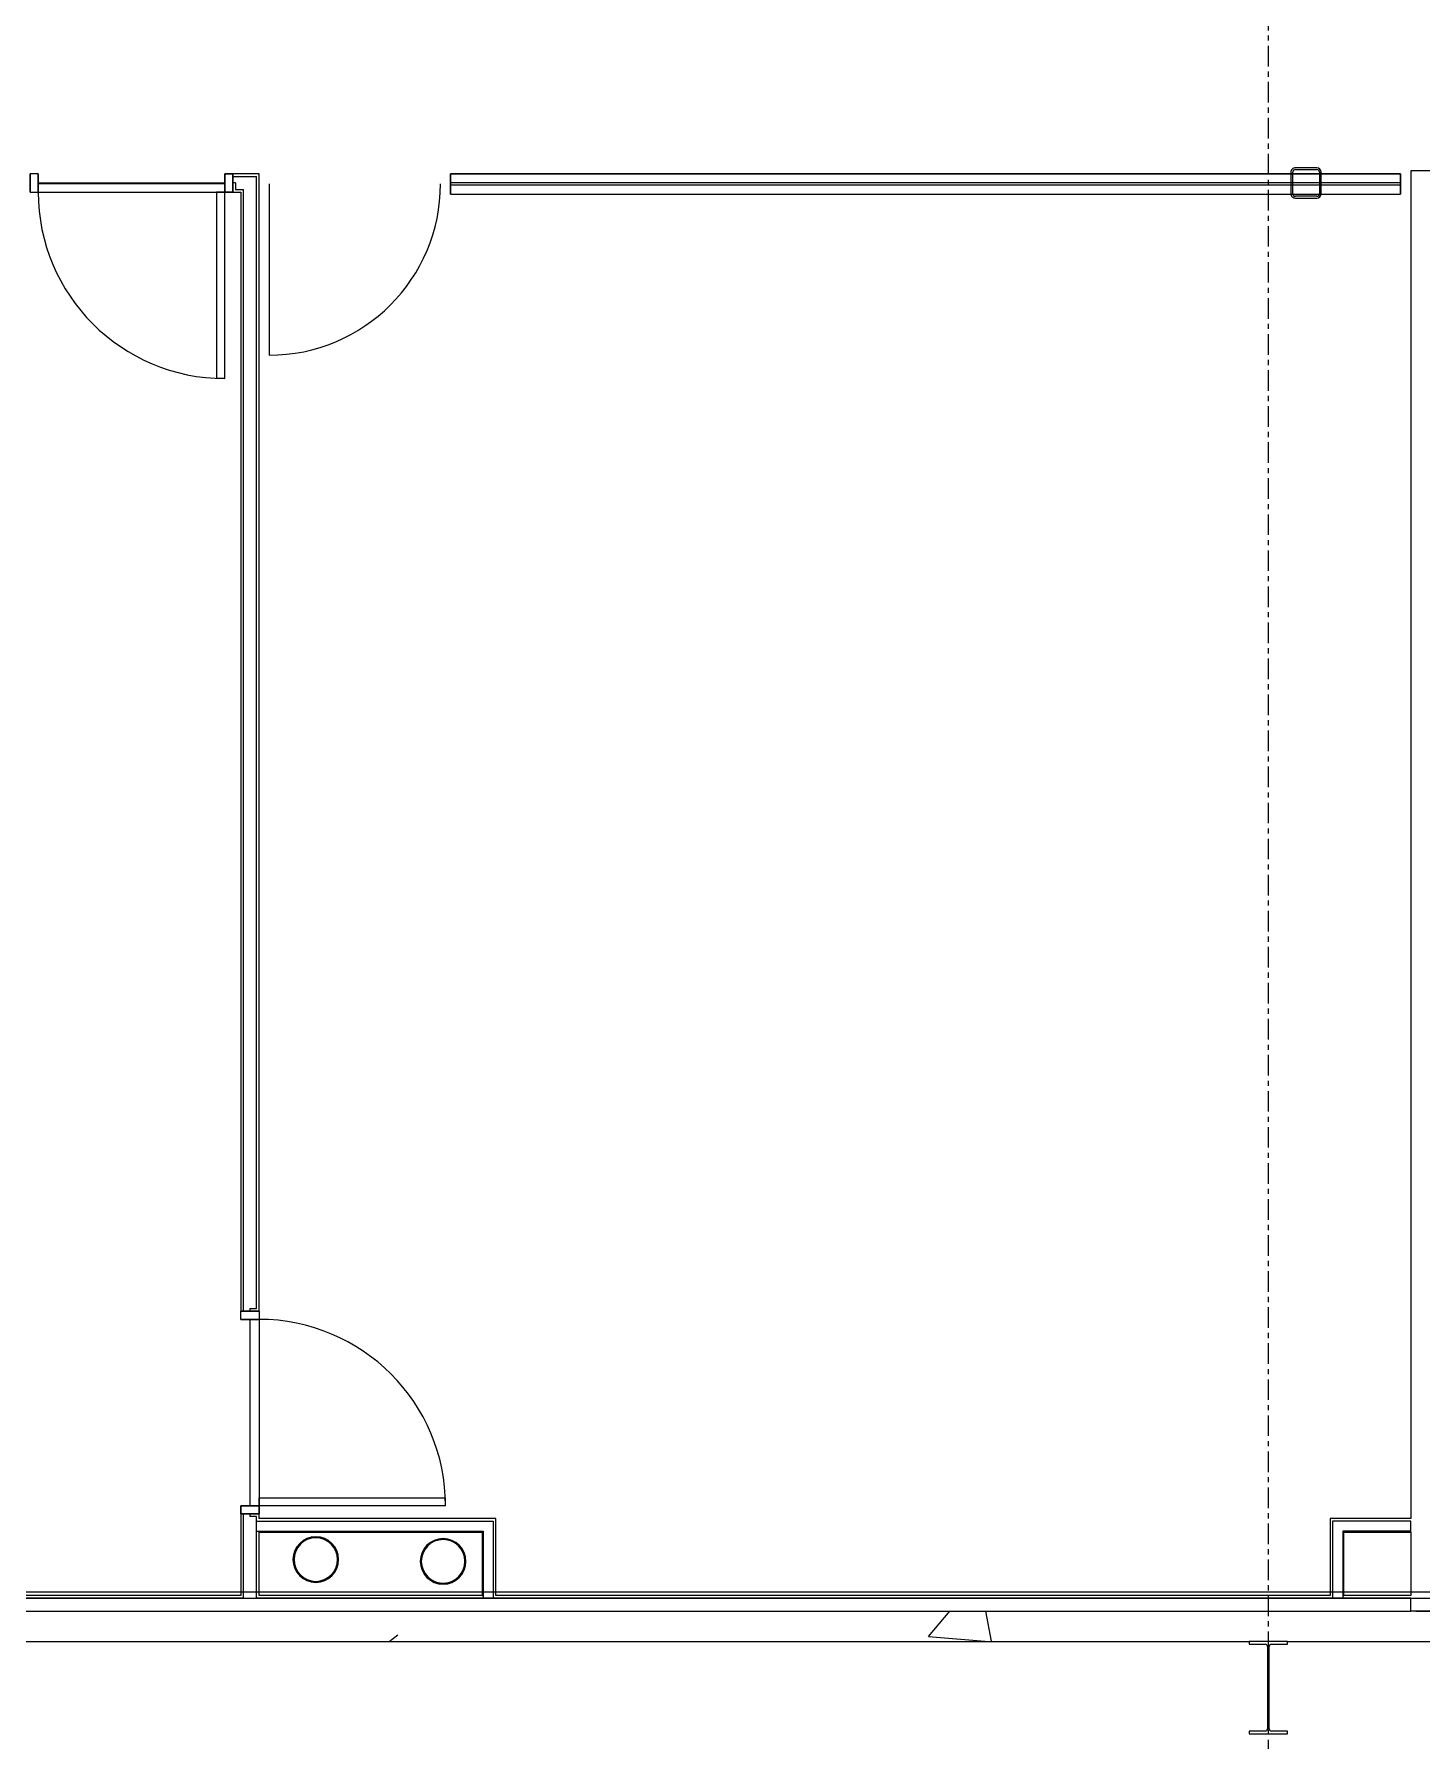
# Model space of a CAD drawing. Header units: millimetres. Extents: x -677815 to 406757, y -145898 to 39000.
# Drawn here: x 245001 to 251845, y -639 to 7780 of the extents above; entities that cross this region are included whole.
import ezdxf

# ---------------------------------------------------------------- set-up
doc = ezdxf.new("R2010")
doc.units = ezdxf.units.MM
doc.header["$LTSCALE"] = 8
doc.linetypes.add('Xref building Toll$0$Grid Line', pattern=[22.225, 12.7, -3.175, 3.175, -3.175])
for name, color, linetype, lineweight in [('Xref building Toll$0$A-DOOR', 8, 'Continuous', 9), ('Xref building Toll$0$A-DOOR-HDLN', 8, 'Continuous', 9), ('Xref building Toll$0$A-FLOR', 8, 'Continuous', 25), ('Xref building Toll$0$A-GLAZ-CURT', 8, 'Continuous', 9), ('Xref building Toll$0$A-GLAZ-CWMG', 8, 'Continuous', 9), ('Xref building Toll$0$A-WALL', 8, 'Continuous', 9), ('Xref building Toll$0$A-WALL-PATT', 8, 'Continuous', 9), ('Xref building Toll$0$P-PIPE', 8, 'Continuous', 9), ('Xref building Toll$0$S-COLS', 8, 'Continuous', 9)]:
    doc.layers.add(name, color=color, linetype=linetype, lineweight=lineweight)
doc.layers.add('Xref building Toll$0$S-GRID', color=8, linetype='Continuous')

# ---------------------------------------------------------------- blocks, each defined once
blk = doc.blocks.new('Xref building Toll$0$Toll Grids')
at = {"layer": 'Xref building Toll$0$S-GRID', "linetype": 'Xref building Toll$0$Grid Line'}
for p, q in [((251088, -125373.3), (251088, 36031.5)), ((-9195.8, 0), (280997.7, 0))]:
    blk.add_line(p, q, dxfattribs=at)
blk = doc.blocks.new('Xref building Toll$0$_SBA 1SWING SPDoor 01a - 920W x 2700H AD-1991720-MASTER GROUND FLOOR')
at = {"layer": 'Xref building Toll$0$A-DOOR'}
for p, q in [((460, 965), (420, 965)), ((420, 45), (420, 965)), ((460, 965), (460, 45)), ((-500, 45), (-500, 45)), ((-500, 45), (-500, -45)), ((-500, 45), (-460, 45)), ((-500, 45), (-460, 45)), ((-500, -45), (-500, 45)), ((-460, -45), (-460, 45)), ((-460, 45), (-460, 45)), ((-460, 45), (-460, -45)), ((460, 45), (420, 45)), ((460, 45), (460, -45)), ((500, 45), (460, 45)), ((460, 45), (460, 45)), ((460, 45), (500, 45)), ((460, -45), (460, 45)), ((500, -45), (500, 45)), ((500, 45), (500, 45)), ((500, 45), (500, -45)), ((-460, -45), (-500, -45)), ((-500, -45), (-500, -45)), ((-460, -45), (-500, -45)), ((-460, -45), (-460, -45)), ((460, -45), (500, -45)), ((460, -45), (460, -45)), ((500, -45), (460, -45)), ((500, -45), (500, -45))]:
    blk.add_line(p, q, dxfattribs=at)
blk.add_arc((460, 45), 920, 90, 180, dxfattribs=at)
at = {"layer": 'Xref building Toll$0$A-DOOR-HDLN'}
blk.add_line((-460, 45), (460, 45), dxfattribs=at)
blk = doc.blocks.new('Xref building Toll$0$DWP_Downpipe - 225mm-1378646-MASTER GROUND FLOOR')
at = {"layer": 'Xref building Toll$0$P-PIPE'}
for radius, start, end in [(112.5, 0, 180), (112.5, 0, 180), (107.5, 0, 180), (107.5, 360, 180), (112.5, 180, 360), (112.5, 180, 0), (107.5, 180, 360), (107.5, 180, 360)]:
    blk.add_arc((-33.5, -236), radius, start, end, dxfattribs=at)
blk = doc.blocks.new('Xref building Toll$0$Beca-34-S-SHS-Col_AU_NZ - 150x9_0 SHS-V250-MASTER GROUND FLOOR')
at = {"layer": 'Xref building Toll$0$S-COLS'}
for p, q in [((-75, 52.5), (-75, -52.5)), ((-66, -52.5), (-66, 52.5)), ((52.5, 75), (-52.5, 75)), ((-52.5, 66), (52.5, 66)), ((66, 52.5), (66, -52.5)), ((75, -52.5), (75, 52.5)), ((52.5, -66), (-52.5, -66)), ((-52.5, -75), (52.5, -75))]:
    blk.add_line(p, q, dxfattribs=at)
for centre, radius, start, end in [((-52.5, 52.5), 22.5, 90, 180), ((-52.5, 52.5), 13.5, 90, 180), ((52.5, 52.5), 22.5, 360, 90), ((52.5, 52.5), 13.5, 0, 90), ((-52.5, -52.5), 22.5, 180, 270), ((-52.5, -52.5), 13.5, 180, 270), ((52.5, -52.5), 22.5, 270, 0), ((52.5, -52.5), 13.5, 270, 0)]:
    blk.add_arc(centre, radius, start, end, dxfattribs=at)
blk = doc.blocks.new('Xref building Toll$0$UB-Universal Beam-Column - C1_5_460UB67-1338434-MASTER GROUND FLOOR')
at = {"layer": 'Xref building Toll$0$S-COLS', "lineweight": 18}
for p, q in [((95, 227), (-95, 227)), ((-95, 227), (-95, 214.3)), ((-95, 214.3), (-15.65, 214.3)), ((-4.25, 202.9), (-4.25, -202.9)), ((4.25, -202.9), (4.25, 202.9)), ((15.65, 214.3), (95, 214.3)), ((95, 214.3), (95, 227)), ((-15.65, -214.3), (-95, -214.3)), ((-95, -214.3), (-95, -227)), ((-95, -227), (95, -227)), ((95, -214.3), (15.65, -214.3)), ((95, -227), (95, -214.3))]:
    blk.add_line(p, q, dxfattribs=at)
at = {"layer": 'Xref building Toll$0$S-COLS'}
for p, q in [((-95, 227), (-95, 227)), ((-95, 214.3), (-95, 214.3)), ((95, 227), (95, 227)), ((95, 214.3), (95, 214.3)), ((-95, -214.3), (-95, -214.3)), ((-95, -227), (-95, -227)), ((95, -214.3), (95, -214.3)), ((95, -227), (95, -227))]:
    blk.add_line(p, q, dxfattribs=at)
at = {"layer": 'Xref building Toll$0$S-COLS', "lineweight": 18}
for centre, start, end in [((-15.65, 202.9), 0, 90), ((15.65, 202.9), 90, 180), ((-15.65, -202.9), 270, 0), ((15.65, -202.9), 180, 270)]:
    blk.add_arc(centre, 11.4, start, end, dxfattribs=at)
blk = doc.blocks.new('Xref building Toll$0$System Panel - _SBA Glazing Office-2119345-MASTER GROUND FLOOR')
at = {"layer": 'Xref building Toll$0$A-GLAZ-CURT'}
for p, q in [((2342.5, 5), (-2342.5, 5)), ((-2342.5, 5), (-2342.5, -5)), ((-2342.5, 5), (-2342.5, 5)), ((2342.5, -5), (2342.5, 5)), ((2342.5, 5), (2342.5, 5)), ((-2342.5, -5), (2342.5, -5)), ((-2342.5, -5), (-2342.5, -5)), ((2342.5, -5), (2342.5, -5))]:
    blk.add_line(p, q, dxfattribs=at)
blk = doc.blocks.new('Xref building Toll$0$Rectangular Mullion - _SBA 50 x 100mm Office-2119343-MASTER GROUND FLOOR')
at = {"layer": 'Xref building Toll$0$A-GLAZ-CWMG'}
for p, q in [((255055, 147104), (255055, 147004)), ((255055, 147004), (255055, 147104)), ((255055, 147104), (255055, 147104)), ((259740, 147104), (255055, 147104)), ((255055, 147104), (259740, 147104)), ((259740, 147104), (259740, 147104)), ((259740, 147104), (259740, 147004)), ((259740, 147004), (259740, 147104)), ((255055, 147004), (255055, 147004)), ((255055, 147004), (259740, 147004)), ((255055, 147004), (259740, 147004)), ((259740, 147004), (259740, 147004))]:
    blk.add_line(p, q, dxfattribs=at)
blk = doc.blocks.new('Xref building Toll$0$DOOR_CWall_SGlass 01 - DOOR_CWall_SGlass 01-2171239-MASTER GROUND FLOOR')
at = {"layer": 'Xref building Toll$0$A-DOOR'}
blk.add_line((-422.5, 0), (-422.5, -845), dxfattribs=at)
blk.add_arc((-422.5, 0), 845, 270, 0, dxfattribs=at)
blk = doc.blocks.new('Xref building Toll$0$_SBA 1SWING SPDoor 01a - 920W x 2700H AD-2240342-MASTER GROUND FLOOR')
at = {"layer": 'Xref building Toll$0$A-DOOR'}
for p, q in [((-500, -45), (-500, 45)), ((-460, 45), (-500, 45)), ((-500, 45), (-500, 45)), ((-460, 45), (-500, 45)), ((-500, 45), (-500, -45)), ((-460, 45), (-460, 45)), ((-460, 45), (-460, -45)), ((-460, -45), (-460, 45)), ((460, 45), (500, 45)), ((460, -45), (460, 45)), ((460, 45), (460, 45)), ((500, 45), (460, 45)), ((460, 45), (460, -45)), ((500, 45), (500, -45)), ((500, 45), (500, 45)), ((500, -45), (500, 45)), ((-500, -45), (-500, -45)), ((-500, -45), (-460, -45)), ((-500, -45), (-460, -45)), ((-460, -45), (-460, -45)), ((420, -45), (420, -965)), ((460, -45), (420, -45)), ((460, -965), (460, -45)), ((500, -45), (460, -45)), ((460, -45), (460, -45)), ((460, -45), (500, -45)), ((500, -45), (500, -45)), ((460, -965), (420, -965))]:
    blk.add_line(p, q, dxfattribs=at)
blk.add_arc((460, -45), 920, 180, 270, dxfattribs=at)
at = {"layer": 'Xref building Toll$0$A-DOOR-HDLN'}
blk.add_line((-460, -45), (460, -45), dxfattribs=at)
blk = doc.blocks.new('Xref building Toll$0$DWP_Downpipe - 225mm - OF-2305441-MASTER GROUND FLOOR')
at = {"layer": 'Xref building Toll$0$P-PIPE'}
for radius, start, end in [(112.5, 360, 180), (107.5, 0, 180), (112.5, 180, 360), (107.5, 180, 0)]:
    blk.add_arc((-33.5, 236), radius, start, end, dxfattribs=at)
blk = doc.blocks.new('Xref building Toll$0$building block 28092016')
at = {"layer": 'Xref building Toll$0$A-WALL-PATT', "lineweight": 9}
h = blk.add_hatch(dxfattribs=at)
h.set_pattern_fill('FP_1', color=256, style=0, pattern_type=2)
h.set_pattern_definition([(50, (714549.7, -811512), (3643.682, -318.78), [381, -4191]), (355, (714549.7, -811512), (-704.856, 3821.136), [304.8, -3352.8]), (100.451, (714853.3, -811538.5), (2938.852, 3502.332), [323.8, -3561.8]), (46.184, (714549.7, -810496), (5421.58, -840.856), [571.5, -6286.5]), (96.636, (715001.5, -810566), (4748.05, 4948.55), [485.7, -5342.7]), (351.184, (714549.7, -810496), (4748.1, 4948.51), [457.2, -5029.2]), (21, (715057.7, -810750), (3032.288, -2045.304), [381, -4191]), (326, (715057.7, -810750), (1236.04, 3683.76), [304.8, -3352.8]), (71.451, (715310.3, -810920.4), (4268.343, 1638.425), [323.8, -3561.8]), (37.5, (714549.7, -811512), (61.772, 1691.101), [167.64, -3144.52, 167.64, -3235.96, -3365.5]), (37.5, (714549.7, -811512), (61.772, 1691.101), [-6715.76, 167.64, -3197.86]), (7.5, (714549.7, -811512), (1336.393, 2003.611), [167.64, -1772.92, 167.64, -3068.32, -1282.7]), (7.5, (714549.7, -811512), (1336.393, 2003.611), [-5176.52, 167.64, -1115.06]), (327.5, (713416.8, -811512), (2711.818, -114.5786), [167.64, -1102.36, 167.64, -3794.76, -5257.8]), (327.5, (713416.8, -811512), (2711.818, -114.5786), [-5232.4, 167.64, -5090.16]), (317.5, (712908.8, -811512), (2962.586, 508.533), [167.64, -1483.36, 167.64, -2463.8, -3733.8]), (317.5, (712908.8, -811512), (2962.586, 508.533), [-4282.44, 167.64, -3566.16])])
h.paths.add_polyline_path([(992549.6, -671649.5), (992549.6, -671499.5), (943064.6, -671499.5), (943064.6, -671649.5), (992399.6, -671649.5)], flags=0)
at = {"layer": 'Xref building Toll$0$A-FLOR'}
for p, q in [((967570.6, -664453), (968490.6, -664453)), ((968490.6, -664458), (967570.6, -664458)), ((968614.6, -670059.5), (968614.6, -670979.5))]:
    blk.add_line(p, q, dxfattribs=at)
at = {"layer": 'Xref building Toll$0$A-WALL', "lineweight": 18}
for p, q in [((982001.6, -664394), (974339.6, -664394)), ((974339.6, -664394), (974339.6, -671041.5)), ((968659.6, -664408), (968530.6, -664408)), ((968530.6, -664408), (968530.6, -664498)), ((968659.6, -664498), (968659.6, -664408)), ((968530.6, -664498), (968569.6, -664498)), ((968569.6, -664498), (968569.6, -670019.5)), ((968659.6, -670019.5), (968659.6, -664498)), ((968569.6, -670019.5), (968659.6, -670019.5)), ((968569.6, -671019.5), (968569.6, -671422.5)), ((968659.6, -671019.5), (968569.6, -671019.5)), ((968659.6, -671041.5), (968659.6, -671019.5)), ((969827.6, -671041.5), (968659.6, -671041.5)), ((969827.6, -671422.5), (969827.6, -671041.5)), ((973941.6, -671041.5), (973941.6, -671422.5)), ((974339.6, -671041.5), (973941.6, -671041.5)), ((968659.6, -671422.5), (968659.6, -671109.5)), ((968659.6, -671109.5), (969759.6, -671109.5)), ((969759.6, -671109.5), (969759.6, -671422.5)), ((974009.6, -671422.5), (974009.6, -671109.5)), ((974009.6, -671109.5), (974339.6, -671109.5)), ((974339.6, -671109.5), (974339.6, -671422.5)), ((992643.6, -671405.5), (929492.1, -671405.5)), ((929492.1, -671434.5), (992614.6, -671434.5)), ((968569.6, -671422.5), (966159.6, -671422.5)), ((969759.6, -671422.5), (968659.6, -671422.5)), ((973941.6, -671422.5), (969827.6, -671422.5)), ((974339.6, -671422.5), (974009.6, -671422.5)), ((961139.6, -671499.5), (974339.6, -671499.5)), ((965332.6, -671649.5), (973542.6, -671649.5)), ((973732.6, -671649.5), (983442.6, -671649.5))]:
    blk.add_line(p, q, dxfattribs=at)
at = {"layer": 'Xref building Toll$0$A-WALL'}
for p, q in [((968530.6, -664421), (968646.6, -664421)), ((968543.6, -664453), (968530.6, -664453)), ((968543.6, -664453), (968543.6, -664485)), ((968646.6, -664485), (968646.6, -664421)), ((968543.6, -664485), (968582.6, -664485)), ((968582.6, -670019.5), (968582.6, -664485)), ((968646.6, -670006.5), (968646.6, -664485)), ((968614.6, -670006.5), (968614.6, -670019.5)), ((968614.6, -670006.5), (968646.6, -670006.5)), ((968582.6, -671435.5), (968582.6, -671019.5)), ((968614.6, -671019.5), (968614.6, -671032.5)), ((968646.6, -671032.5), (968614.6, -671032.5)), ((968646.6, -671435.5), (968646.6, -671032.5)), ((968646.6, -671054.5), (969814.6, -671054.5)), ((968646.6, -671104.5), (969764.6, -671104.5)), ((968659.6, -671104.5), (968659.6, -671109.5)), ((969764.6, -671104.5), (969764.6, -671435.5)), ((969814.6, -671054.5), (969814.6, -671435.5)), ((973954.6, -671054.5), (973954.6, -671435.5)), ((974339.6, -671054.5), (973954.6, -671054.5)), ((974004.6, -671104.5), (974004.6, -671435.5)), ((974339.6, -671104.5), (974004.6, -671104.5)), ((974339.6, -671109.5), (974339.6, -671054.5)), ((968582.6, -671435.5), (966146.6, -671435.5)), ((974339.6, -671435.5), (968646.6, -671435.5)), ((969759.6, -671422.5), (969764.6, -671422.5)), ((974004.6, -671422.5), (974009.6, -671422.5)), ((974339.6, -671499.5), (974339.6, -671435.5)), ((982119.6, -671499.5), (974339.6, -671499.5))]:
    blk.add_line(p, q, dxfattribs=at)
at = {"layer": 'Xref building Toll$0$A-DOOR'}
for name, p in [('Xref building Toll$0$_SBA 1SWING SPDoor 01a - 920W x 2700H AD-2240342-MASTER GROUND FLOOR', (968030.6, -664453)), ('Xref building Toll$0$DOOR_CWall_SGlass 01 - DOOR_CWall_SGlass 01-2171239-MASTER GROUND FLOOR', (969132.1, -664458))]:
    blk.add_blockref(name, p, dxfattribs=at)
at = {"layer": 'Xref building Toll$0$A-DOOR', "rotation": 270}
blk.add_blockref('Xref building Toll$0$_SBA 1SWING SPDoor 01a - 920W x 2700H AD-1991720-MASTER GROUND FLOOR', (968614.6, -670519.5), dxfattribs=at)
at = {"layer": 'Xref building Toll$0$A-GLAZ-CURT', "rotation": 180}
blk.add_blockref('Xref building Toll$0$System Panel - _SBA Glazing Office-2119345-MASTER GROUND FLOOR', (971947.1, -664458), dxfattribs=at)
at = {"layer": 'Xref building Toll$0$A-GLAZ-CWMG'}
blk.add_blockref('Xref building Toll$0$Rectangular Mullion - _SBA 50 x 100mm Office-2119343-MASTER GROUND FLOOR', (714549.7, -811511.9), dxfattribs=at)
at = {"layer": 'Xref building Toll$0$P-PIPE'}
blk.add_blockref('Xref building Toll$0$DWP_Downpipe - 225mm - OF-2305441-MASTER GROUND FLOOR', (968973.2, -671480.4), dxfattribs=at)
at = {"layer": 'Xref building Toll$0$P-PIPE', "rotation": 180}
blk.add_blockref('Xref building Toll$0$DWP_Downpipe - 225mm-1378646-MASTER GROUND FLOOR', (969534.1, -671489.4), dxfattribs=at)
at = {"layer": 'Xref building Toll$0$S-COLS', "rotation": 180}
blk.add_blockref('Xref building Toll$0$Beca-34-S-SHS-Col_AU_NZ - 150x9_0 SHS-V250-MASTER GROUND FLOOR', (973823.7, -664453), dxfattribs=at)
at = {"layer": 'Xref building Toll$0$S-COLS'}
blk.add_blockref('Xref building Toll$0$UB-Universal Beam-Column - C1_5_460UB67-1338434-MASTER GROUND FLOOR', (973637.6, -671876.5), dxfattribs=at)
blk = doc.blocks.new('Xref building Toll')
for name, p in [('Xref building Toll$0$Toll Grids', (0, 0)), ('Xref building Toll$0$building block 28092016', (-722549.6, 671499.5))]:
    blk.add_blockref(name, p)

msp = doc.modelspace()

# ---------------------------------------------------------------- block references
msp.add_blockref('Xref building Toll', (0, 0))

doc.saveas('drawing.dxf')
